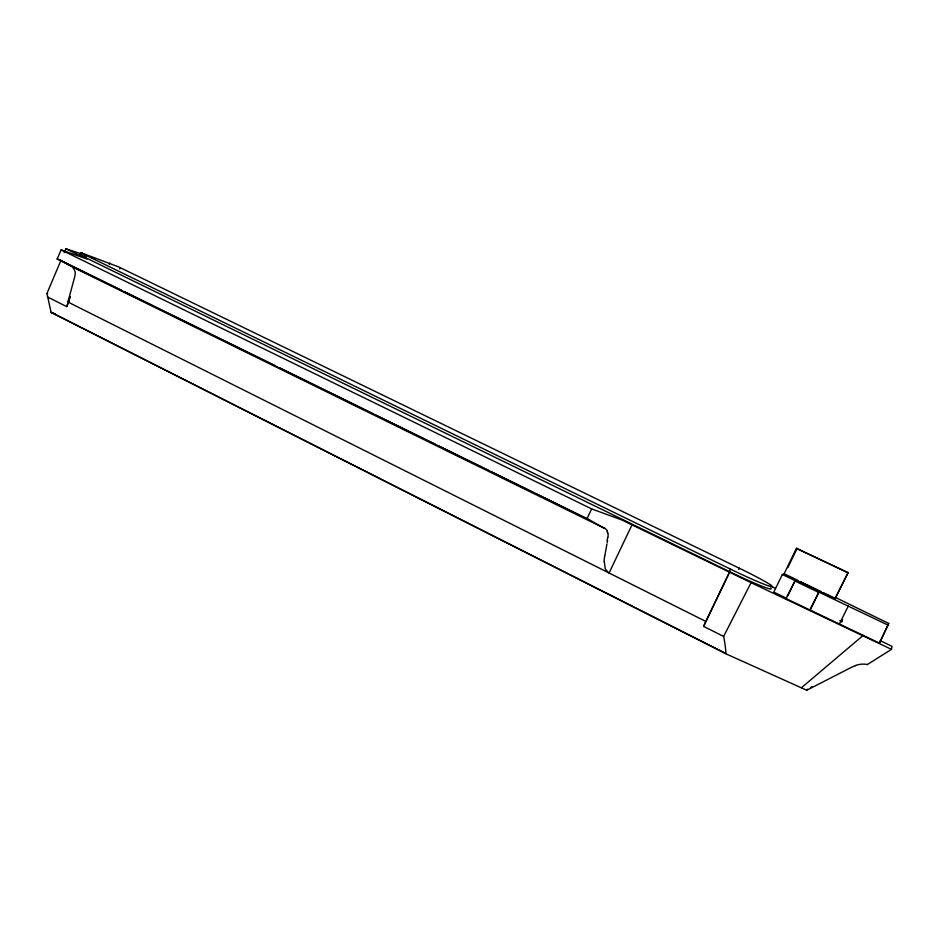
<?xml version="1.0" encoding="UTF-8"?>
<svg xmlns="http://www.w3.org/2000/svg" width="939" height="939" viewBox="0 0 939 939"><rect width="100%" height="100%" fill="white"/><g stroke="black" fill="none" stroke-linecap="round" stroke-linejoin="round"><path stroke-width="1.41" d="M604.317 561.71L605.221 568.741L608.331 572.626L705.811 621.43L703.616 626.383L723.629 636.442A134.347 117.739 44.8 0 1 725.964 653.497L51.082 312.323L46.95 293.461L60.871 260.572M608.049 537.202L608.096 535.582A11.033 6.139 -65.8 0 0 607.826 533.129M604.798 555.923L606.923 544.021M607.568 540.782L607.204 542.66M867.19 664.659L891.487 649.354L892.05 646.372L880.219 640.621M47.361 296.9L66.704 306.619L70.155 296.771M608.331 572.626L67.937 302.029L74.791 276.442A18.451 10.188 -63.3 0 0 75.061 274.951L75.249 273.108A8.932 4.906 -63.5 0 0 75.167 271.688L72.726 267.11L63.03 261.699M787.786 595.796L795.133 580.654L785.978 598.542L879.444 643.121L888.752 623.461L835.839 597.65M879.444 643.121L888.752 623.461M64.204 252.685L65.871 248.741L81.857 254.058M66.704 306.619L69.216 300.68M72.726 267.11L604.763 528.446L589.833 520.136L57.126 258.976L61.152 249.891L87.022 259.047L65.871 248.741M770.555 588.107A41.128 2.406 25.6 0 1 729.368 571.558L79.662 254.798L81.247 254.469M81.47 253.953L81.881 253.037L118.607 266.887L739.345 568.224A41.128 2.336 25.6 0 1 772.069 586.734A41.128 2.336 25.6 0 1 730.519 569.151L80.59 252.673L81.881 253.037M84.357 257.274L85.285 255.185M67.937 302.029L70.249 296.818M109.3 264.329L109.863 263.073M119.734 268.953L120.286 267.697M586.805 519.091L591.629 508.903L621.911 519.983L751.071 582.673L891.487 649.354M609.082 572.99L632.088 524.69M703.616 626.383L729.544 572.191L705.811 621.43M729.368 571.558L730.519 569.151M738.723 569.504L739.345 568.224M783.924 574.198L796.448 548.364L848.105 572.579L834.994 598.812L783.924 574.198L782.351 574.492L773.818 592.11L786.565 598.307L785.978 598.542M787.833 567.626L797.164 548.376M809.782 610.139L818.902 592.122L888.235 625.221M810.263 609.857L818.902 592.122M834.994 598.812L848.105 572.579M839.36 624.024L848.316 605.972M842.483 619.552L841.532 621.759M723.629 636.442L751.071 582.673M51.082 312.323L725.788 653.755L806.777 690.259L807.61 689.132M801.566 687.63L863.047 635.503M810.557 687.524L812.035 686.714M806.777 690.259L850.91 667.582A115.063 101.353 26.5 0 1 853.962 666.256L855.511 665.634M51.117 312.628L55.284 313.779M57.126 258.976L58.758 259.54M59.087 259.645L89.123 274.294M47.678 293.719L46.95 293.461M80.954 255.126L81.857 255.443M82.761 255.772L83.665 256.089M85.461 256.723L86.353 257.051M91.224 257.403L95.191 258.824M796.448 548.364L847.717 572.72M784.722 574.046L797.727 580.314M800.333 581.57L821.156 591.605M823.761 592.849L835.464 598.495M782.351 574.492L795.133 580.654M794.582 580.795L818.456 592.321M61.152 249.891L591.629 508.903M90.426 274.939L117.668 288.308M118.96 288.942L121.6 290.245M124.23 291.536L211.24 334.261M212.519 334.883L275.197 365.658M279.118 367.583L373.687 414.017M374.99 414.651L435.203 444.217M437.785 445.485L488.761 470.509M491.343 471.777L532.859 492.165M535.476 493.456L589.833 520.136M770.426 585.819L775.485 588.354M839.9 620.644L842.119 621.759M59.744 259.868L60.566 260.326M61.387 260.784L62.209 261.242M607.416 532.272L607.744 533.199M604.869 528.199A33.006 17.019 -70.6 0 1 607.345 530.911M604.106 561.686A61.61 56.657 44.3 0 1 604.646 555.888M607.639 537.39A25.294 13.956 -65.5 0 1 607.099 540.899M607.087 531.357A18.475 9.66 -69.7 0 1 607.498 532.178M855.464 665.528A21.527 19.414 26.9 0 1 867.213 664.472"/></g></svg>
